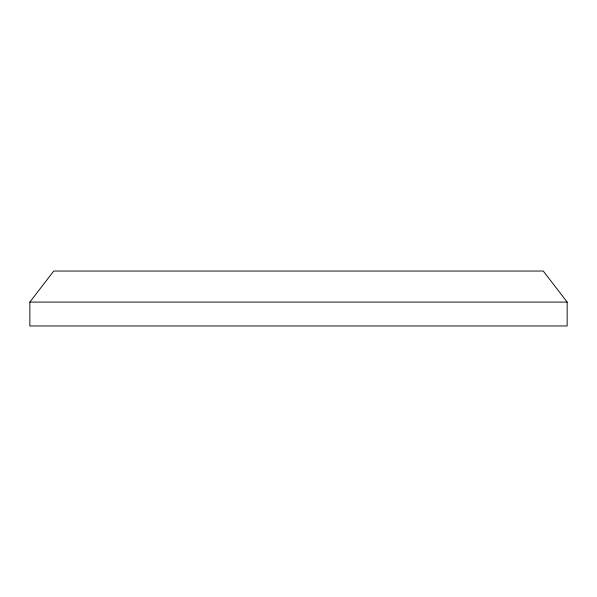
<?xml version="1.0" encoding="UTF-8"?>
<svg xmlns="http://www.w3.org/2000/svg" width="597" height="597" viewBox="0 0 597 597"><rect width="100%" height="100%" fill="white"/><g stroke="black" fill="none" stroke-linecap="round" stroke-linejoin="round"><path stroke-width="0.9" d="M29.85 302.082L53.73 271.038L543.27 271.038L567.15 302.082L567.15 325.962L29.85 325.962L29.85 302.082L567.15 302.082"/></g></svg>
